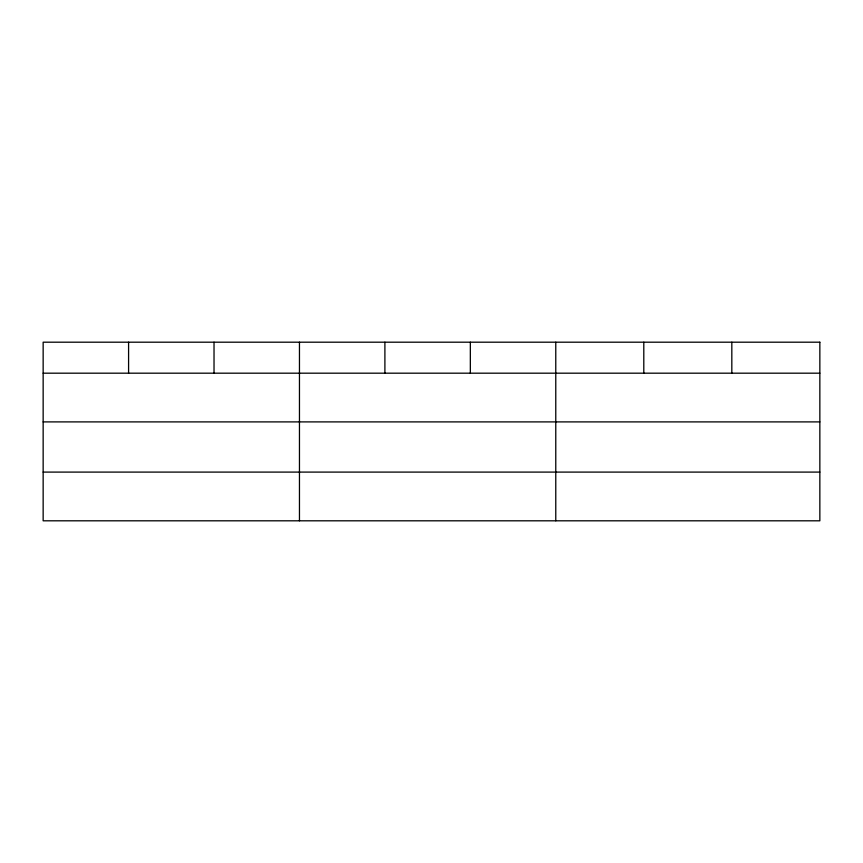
<?xml version="1.0" encoding="UTF-8"?>
<svg xmlns="http://www.w3.org/2000/svg" width="863" height="863" viewBox="0 0 863 863"><rect width="100%" height="100%" fill="white"/><g stroke="black" fill="none" stroke-linecap="round" stroke-linejoin="round"><path stroke-width="1.29" d="M43.15 373.183L819.85 373.183M43.15 421.899L819.85 421.899M43.15 472.093L819.85 472.093M731.824 342.19L731.824 373.183M643.798 342.19L643.798 373.183M555.772 342.19L555.772 520.81M470.335 342.19L470.335 373.183M384.898 342.19L384.898 373.183M299.461 342.19L299.461 520.81M214.024 342.19L214.024 373.183M128.587 342.19L128.587 373.183M819.85 342.19L43.15 342.19L43.15 520.81L819.85 520.81L819.85 342.19"/></g></svg>
